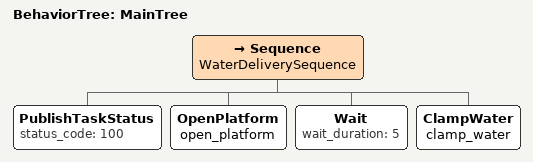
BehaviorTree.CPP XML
<root main_tree_to_execute="MainTree">
  <BehaviorTree ID="MainTree">
    <Sequence name="WaterDeliverySequence">

      <PublishTaskStatus status_code="100"/>

      <!-- 打开平台 -->
      <OpenPlatform name="open_platform"/>
      <!-- 等待5s -->
      <Wait wait_duration="5"/>
      <!-- 夹取水桶 -->
      <ClampWater name="clamp_water"/>
    </Sequence>
  </BehaviorTree>
</root>
